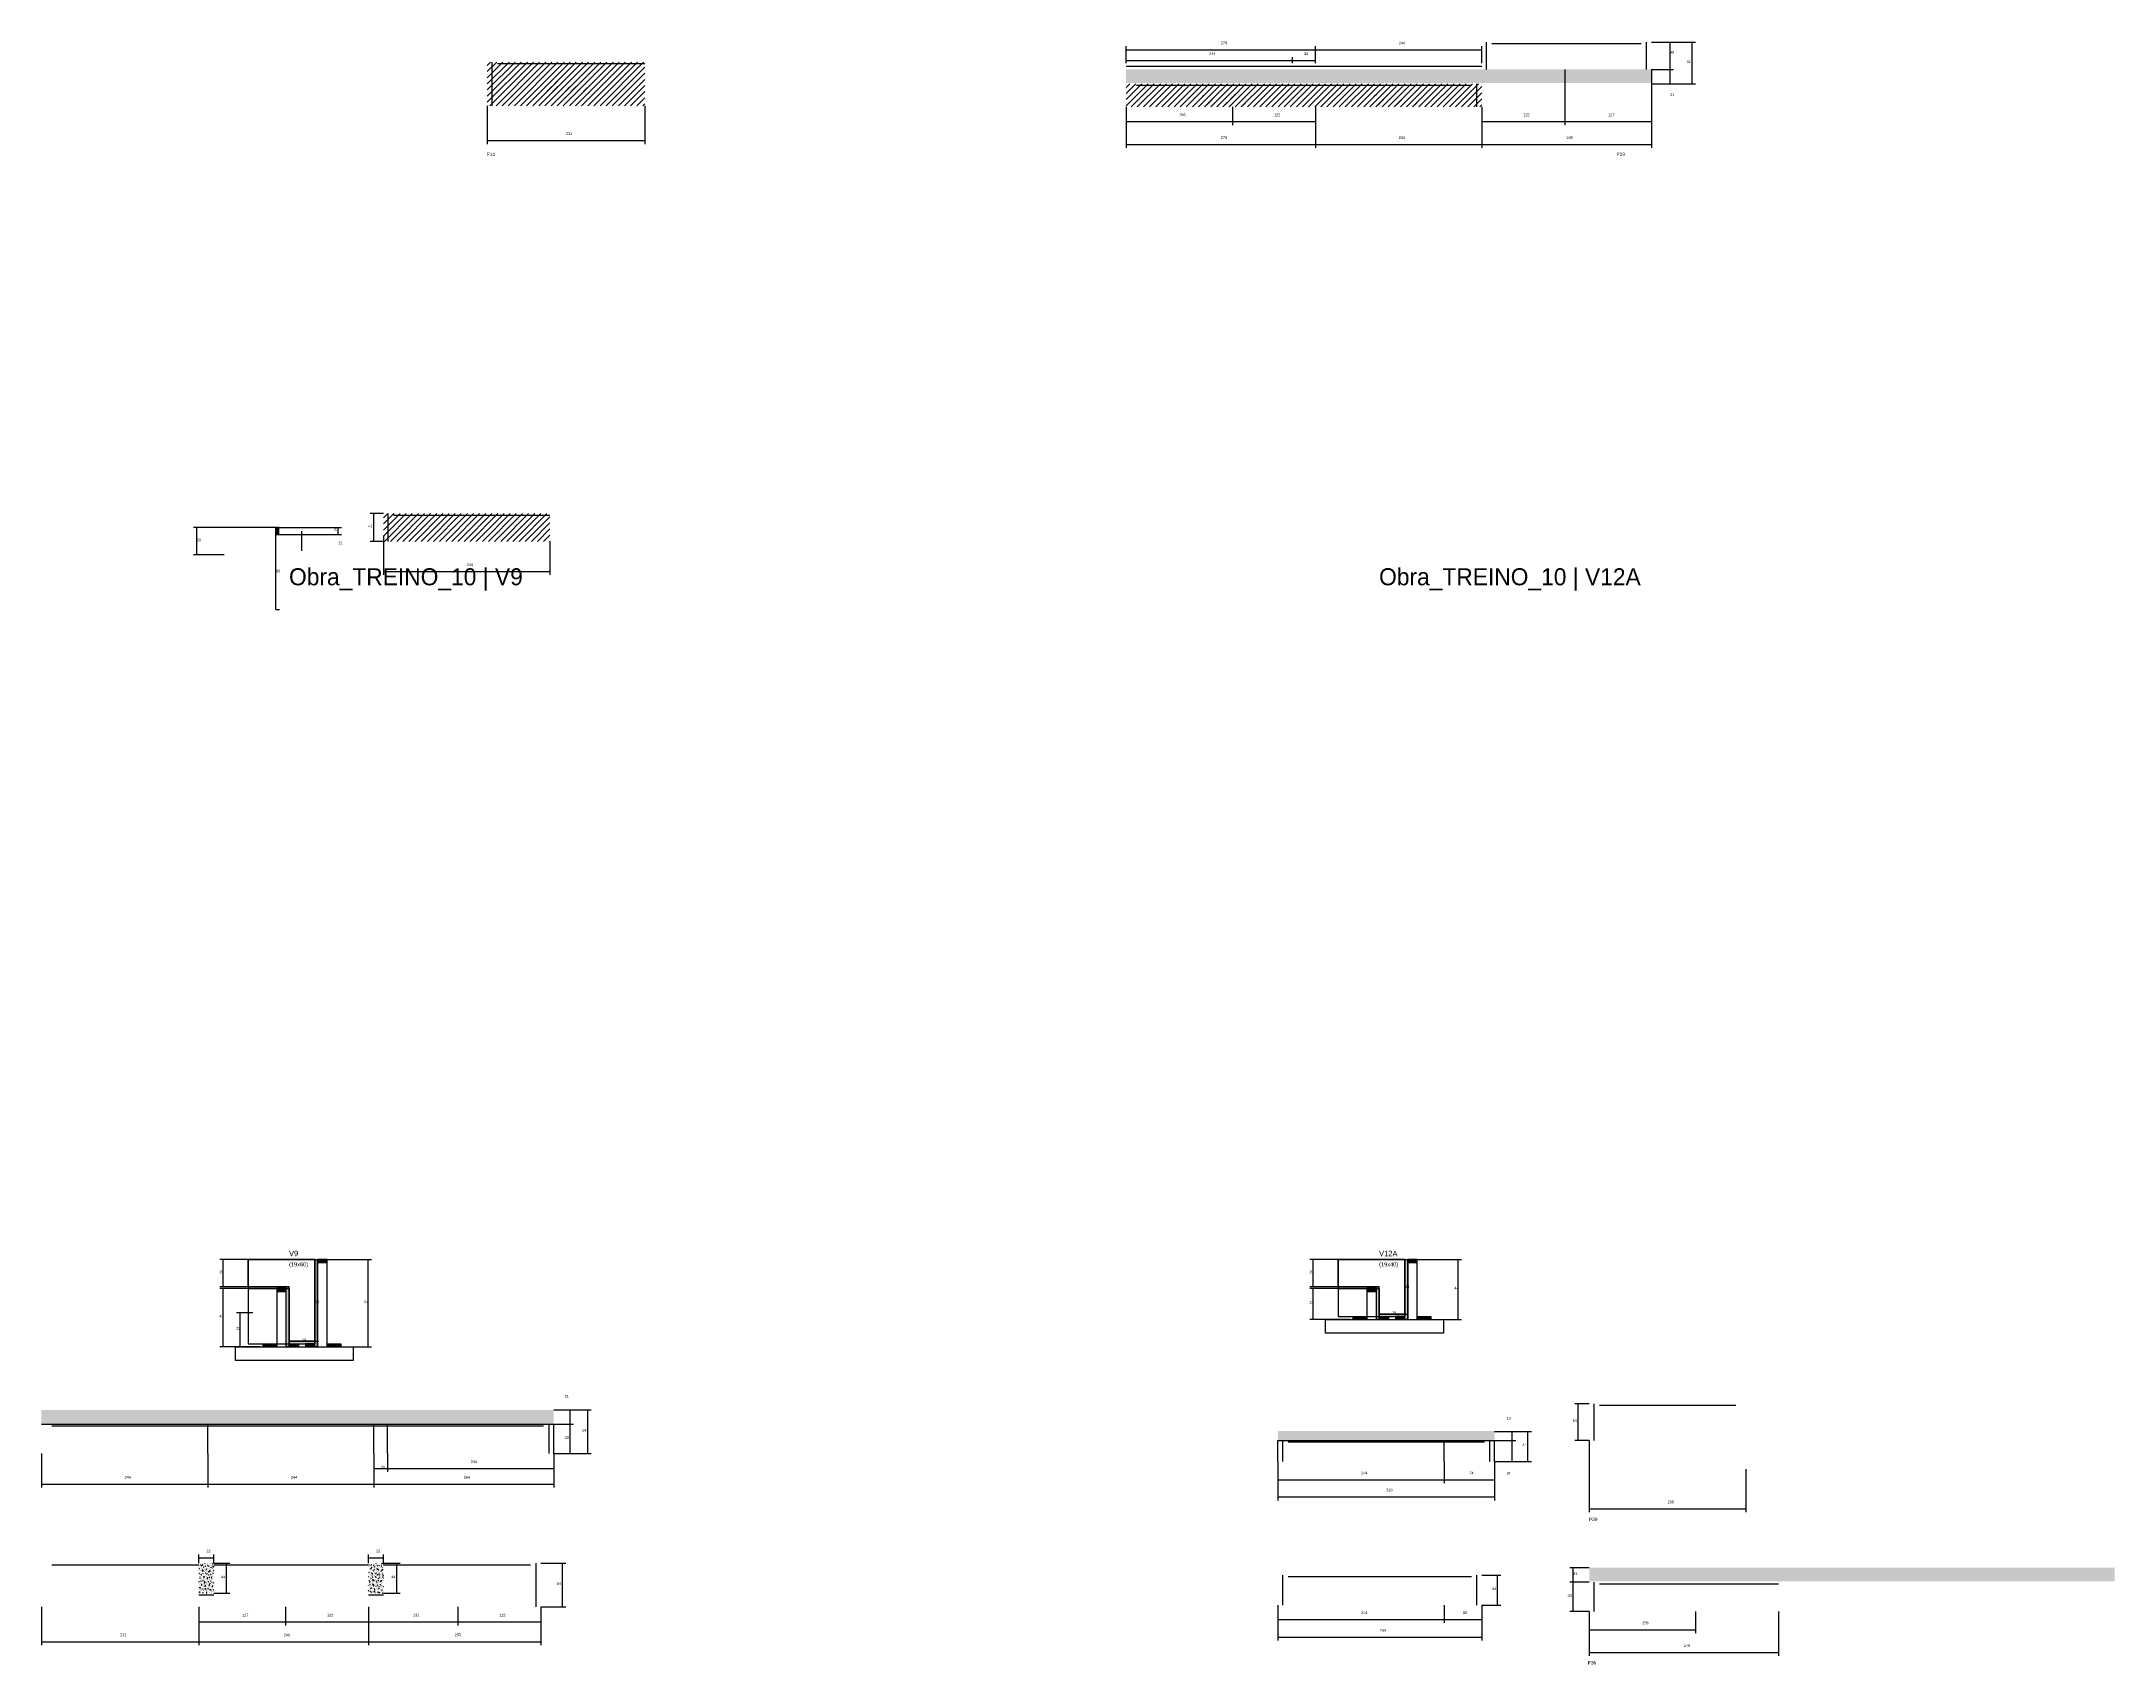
# Model space of a CAD drawing. Header units: metres. Extents: x -65046 to 21926, y -45195 to 1016.
# Drawn here: x -363 to 2680, y -22595 to -20212 of the extents above; entities that cross this region are included whole.
import ezdxf

# ---------------------------------------------------------------- set-up
doc = ezdxf.new("R2010")
doc.units = ezdxf.units.M
for name, color, linetype in [('CONCRETO', 251, 'Continuous'), ('COTA', 241, 'Continuous'), ('Hachura', 253, 'Continuous'), ('LABEL_ID', 3, 'Continuous'), ('Madeira', 126, 'Continuous'), ('NOMENCLATURA', 7, 'Continuous'), ('Painéis', 200, 'Continuous'), ('SARR_2.2x7', 40, 'Continuous'), ('SARR_EDITAR', 141, 'Continuous'), ('Texto Seção', 7, 'Continuous')]:
    doc.layers.add(name, color=color, linetype=linetype)

msp = doc.modelspace()

# ---------------------------------------------------------------- hatches: boundary and pattern name
at = {"layer": 'COTA'}
h = msp.add_hatch(dxfattribs=at)
h.set_pattern_fill('AR-CONC', scale=0.03)
h.paths.add_polyline_path([(1228.7, -20252.5), (1228.7, -20272.5), (1228.7, -20272.5), (1999.7, -20272.5), (1999.7, -20272.5), (1999.7, -20252.5), (1999.7, -20252.5), (1228.7, -20252.5)])
h = msp.add_hatch(dxfattribs=at)
h.set_pattern_fill('AR-CONC', scale=0.03)
h.paths.add_polyline_path([(-363.4, -22220.6), (-363.4, -22242.6), (388.6, -22242.6), (388.6, -22220.6)])
h = msp.add_hatch(dxfattribs=at)
h.set_pattern_fill('AR-CONC', scale=0.03)
h.paths.add_polyline_path([(1451.6, -22251.5), (1451.6, -22265.5), (1769.6, -22265.5), (1769.6, -22251.5)])
h = msp.add_hatch(dxfattribs=at)
h.set_pattern_fill('AR-CONC', scale=0.03)
h.paths.add_polyline_path([(-132.4, -22445.9), (-110.4, -22445.9), (-110.4, -22489.9), (-132.4, -22489.9), (-132.4, -22489.9)])
h = msp.add_hatch(dxfattribs=at)
h.set_pattern_fill('AR-CONC', scale=0.03)
h.paths.add_polyline_path([(116.6, -22489.9), (138.6, -22489.9), (138.6, -22445.9), (116.6, -22445.9)])
h = msp.add_hatch(dxfattribs=at)
h.set_pattern_fill('AR-CONC', scale=0.03)
h.paths.add_polyline_path([(1908.5, -22452.5), (1908.5, -22472.5), (1908.5, -22472.5), (2679.5, -22472.5), (2679.5, -22472.5), (2679.5, -22452.5), (2679.5, -22452.5), (1908.5, -22452.5)])
at = {"layer": 'Hachura'}
h = msp.add_hatch(dxfattribs=at)
h.set_pattern_fill('ANSI31', scale=2)
h.paths.add_polyline_path([(522, -20241.9), (291, -20241.9), (291, -20305.9), (522, -20305.9), (522, -20285.9)])
h = msp.add_hatch(dxfattribs=at)
h.set_pattern_fill('ANSI31', scale=2)
h.paths.add_polyline_path([(372.2, -20285.2), (439.8, -20285.2), (439.8, -20285.2), (445.3, -20269.2), (445.3, -20269.2), (377.7, -20269.2), (377.7, -20269.2), (372.2, -20285.2)])
h = msp.add_hatch(dxfattribs=at)
h.set_pattern_fill('ANSI31', scale=2)
h.paths.add_polyline_path([(1384.7, -20273.7), (1228.7, -20273.7), (1228.7, -20307.5), (1384.7, -20307.5)])
h = msp.add_hatch(dxfattribs=at)
h.set_pattern_fill('ANSI31', scale=2)
h.paths.add_polyline_path([(1336.9, -20304.4), (1404.6, -20304.4), (1404.6, -20304.4), (1410.1, -20288.4), (1410.1, -20288.4), (1342.4, -20288.4), (1342.4, -20288.4), (1336.9, -20304.4)])
h = msp.add_hatch(dxfattribs=at)
h.set_pattern_fill('ANSI31', scale=2)
h.paths.add_polyline_path([(1506.7, -20273.7), (1384.7, -20273.7), (1384.7, -20307.5), (1506.7, -20307.5)])
h = msp.add_hatch(dxfattribs=at)
h.set_pattern_fill('ANSI31', scale=2)
h.paths.add_polyline_path([(1750.7, -20273.7), (1506.7, -20273.7), (1506.7, -20307.5), (1750.7, -20307.5)])
h = msp.add_hatch(dxfattribs=at)
h.set_pattern_fill('ANSI31', scale=2)
h.paths.add_polyline_path([(1588.7, -20304.4), (1656.3, -20304.4), (1656.3, -20304.4), (1661.8, -20288.4), (1661.8, -20288.4), (1594.2, -20288.4), (1594.2, -20288.4), (1588.7, -20304.4)])
h = msp.add_hatch(dxfattribs=at)
h.set_pattern_fill('ANSI31', scale=2)
h.paths.add_polyline_path([(382.8, -20945.5), (382.8, -20904.7), (138.8, -20904.7), (138.8, -20945.5)])
h = msp.add_hatch(color=8, dxfattribs=at)
h.dxf.hatch_style = 1
h.paths.add_polyline_path([(-15.2, -20925.4), (-19.2, -20925.4), (-19.2, -20925.4), (-19.2, -20935.4), (-19.2, -20935.4), (-15.2, -20935.4), (-15.2, -20935.4), (-15.2, -20925.4)])
h = msp.add_hatch(color=8, dxfattribs=at)
h.dxf.hatch_style = 1
h.paths.add_polyline_path([(38, -22000), (42, -22000), (42, -22000), (42, -22128), (42, -22128), (38, -22128), (38, -22128), (38, -22000)])
h = msp.add_hatch(dxfattribs=at)
h.set_pattern_fill('ANSI31', scale=0.5)
h.paths.add_polyline_path([(56, -22004.4), (56, -22000), (56, -22000), (42, -22000), (42, -22000), (42, -22004.4), (42, -22004.4), (56, -22004.4)])
h = msp.add_hatch(color=8, dxfattribs=at)
h.dxf.hatch_style = 1
h.paths.add_polyline_path([(1638, -22000), (1642, -22000), (1642, -22000), (1642, -22088), (1642, -22088), (1638, -22088), (1638, -22088), (1638, -22000)])
h = msp.add_hatch(dxfattribs=at)
h.set_pattern_fill('ANSI31', scale=0.5)
h.paths.add_polyline_path([(1656, -22004.4), (1656, -22000), (1656, -22000), (1642, -22000), (1642, -22000), (1642, -22004.4), (1642, -22004.4), (1656, -22004.4)])
h = msp.add_hatch(color=8, dxfattribs=at)
h.dxf.hatch_style = 1
h.paths.add_polyline_path([(0, -22042.4), (0, -22040), (0, -22040), (-60, -22040), (-60, -22040), (-60, -22042.4), (-60, -22042.4), (0, -22042.4)])
h = msp.add_hatch(dxfattribs=at)
h.set_pattern_fill('ANSI31', scale=0.5)
h.paths.add_polyline_path([(-4, -22046.8), (-4, -22042.4), (-4, -22042.4), (-18, -22042.4), (-18, -22042.4), (-18, -22046.8), (-18, -22046.8), (-4, -22046.8)])
h = msp.add_hatch(color=8, dxfattribs=at)
h.dxf.hatch_style = 1
h.paths.add_polyline_path([(-4, -22042.4), (0, -22042.4), (0, -22042.4), (0, -22128), (0, -22128), (-4, -22128), (-4, -22128), (-4, -22042.4)])
h = msp.add_hatch(color=8, dxfattribs=at)
h.dxf.hatch_style = 1
h.paths.add_polyline_path([(1600, -22042.4), (1600, -22040), (1600, -22040), (1540, -22040), (1540, -22040), (1540, -22042.4), (1540, -22042.4), (1600, -22042.4)])
h = msp.add_hatch(dxfattribs=at)
h.set_pattern_fill('ANSI31', scale=0.5)
h.paths.add_polyline_path([(1596, -22046.8), (1596, -22042.4), (1596, -22042.4), (1582, -22042.4), (1582, -22042.4), (1582, -22046.8), (1582, -22046.8), (1596, -22046.8)])
h = msp.add_hatch(color=8, dxfattribs=at)
h.dxf.hatch_style = 1
h.paths.add_polyline_path([(1596, -22042.4), (1600, -22042.4), (1600, -22042.4), (1600, -22088), (1600, -22088), (1596, -22088), (1596, -22088), (1596, -22042.4)])
h = msp.add_hatch(dxfattribs=at)
h.set_pattern_fill('ANSI31', scale=0.5)
h.paths.add_polyline_path([(1562, -22088), (1562, -22083.6), (1562, -22083.6), (1582, -22083.6), (1582, -22083.6), (1582, -22088), (1582, -22088), (1562, -22088)])
h = msp.add_hatch(color=8, dxfattribs=at)
h.dxf.hatch_style = 1
h.paths.add_polyline_path([(1638, -22083.6), (1638, -22080), (1638, -22080), (1600, -22080), (1600, -22080), (1600, -22083.6), (1600, -22083.6), (1638, -22083.6)])
h = msp.add_hatch(dxfattribs=at)
h.set_pattern_fill('ANSI31', scale=0.5)
h.paths.add_polyline_path([(1600, -22088), (1600, -22083.6), (1600, -22083.6), (1614, -22083.6), (1614, -22083.6), (1614, -22088), (1614, -22088), (1600, -22088)])
h = msp.add_hatch(dxfattribs=at)
h.set_pattern_fill('ANSI31', scale=0.5)
h.paths.add_polyline_path([(1638, -22088), (1638, -22083.6), (1638, -22083.6), (1624, -22083.6), (1624, -22083.6), (1624, -22088), (1624, -22088), (1638, -22088)])
h = msp.add_hatch(dxfattribs=at)
h.set_pattern_fill('ANSI31', scale=0.5)
h.paths.add_polyline_path([(1656, -22088), (1656, -22083.6), (1656, -22083.6), (1676, -22083.6), (1676, -22083.6), (1676, -22088), (1676, -22088), (1656, -22088)])
h = msp.add_hatch(color=8, dxfattribs=at)
h.dxf.hatch_style = 1
h.paths.add_polyline_path([(38, -22123.6), (38, -22120), (38, -22120), (0, -22120), (0, -22120), (0, -22123.6), (0, -22123.6), (38, -22123.6)])
h = msp.add_hatch(dxfattribs=at)
h.set_pattern_fill('ANSI31', scale=0.5)
h.paths.add_polyline_path([(-38, -22128), (-38, -22123.6), (-38, -22123.6), (-18, -22123.6), (-18, -22123.6), (-18, -22128), (-18, -22128), (-38, -22128)])
h = msp.add_hatch(dxfattribs=at)
h.set_pattern_fill('ANSI31', scale=0.5)
h.paths.add_polyline_path([(0, -22128), (0, -22123.6), (0, -22123.6), (14, -22123.6), (14, -22123.6), (14, -22128), (14, -22128), (0, -22128)])
h = msp.add_hatch(dxfattribs=at)
h.set_pattern_fill('ANSI31', scale=0.5)
h.paths.add_polyline_path([(38, -22128), (38, -22123.6), (38, -22123.6), (24, -22123.6), (24, -22123.6), (24, -22128), (24, -22128), (38, -22128)])
h = msp.add_hatch(dxfattribs=at)
h.set_pattern_fill('ANSI31', scale=0.5)
h.paths.add_polyline_path([(56, -22128), (56, -22123.6), (56, -22123.6), (76, -22123.6), (76, -22123.6), (76, -22128), (76, -22128), (56, -22128)])

# ---------------------------------------------------------------- linework, layer by layer
at = {"layer": 'CONCRETO'}
msp.add_lwpolyline([(-19.2, -20935.4), (-19.2, -20925.4), (-19.2, -20925.4), (-19.2, -20925.4), (-57.2, -20925.4), (-95.2, -20925.4)], dxfattribs=at)
for points in [[(0, -22040), (-60, -22040), (-60, -22000), (0, -22000), (0, -22000), (38, -22000), (38, -22123.6), (38, -22123.6), (38, -22120), (0, -22120)], [(-60, -22123.6), (38, -22123.6), (38, -22000), (-60, -22000)], [(1600, -22040), (1540, -22040), (1540, -22000), (1600, -22000), (1600, -22000), (1638, -22000), (1638, -22083.6), (1638, -22083.6), (1638, -22080), (1600, -22080)], [(1540, -22083.6), (1638, -22083.6), (1638, -22000), (1540, -22000)]]:
    msp.add_lwpolyline(points, close=True, dxfattribs=at)
at = {"layer": 'COTA'}
for p, q in [((1228.7, -20243.3), (1228.7, -20218.7)), ((1228.7, -20223.7), (1506.7, -20223.7)), ((1228.7, -20243.5), (1228.7, -20234.7)), ((1472.7, -20243.5), (1472.7, -20234.7)), ((1472.7, -20243.5), (1472.7, -20234.7)), ((1506.7, -20243.3), (1506.7, -20218.7)), ((1506.7, -20243.3), (1506.7, -20218.7)), ((1506.7, -20223.7), (1750.7, -20223.7)), ((1506.7, -20243.5), (1506.7, -20234.7)), ((1750.7, -20243.5), (1750.7, -20218.7)), ((1999.7, -20212.5), (2032.2, -20212.5)), ((1999.7, -20212.5), (2064.5, -20212.5)), ((2027.2, -20252.5), (2027.2, -20212.5)), ((2059.5, -20273.7), (2059.5, -20212.5)), ((1228.7, -20239.7), (1472.7, -20239.7)), ((1472.7, -20239.7), (1506.7, -20239.7)), ((1872.7, -20252.5), (1872.7, -20334.3)), ((1872.7, -20252.5), (1872.7, -20334.3)), ((1999.7, -20252.5), (2032.2, -20252.5)), ((1999.7, -20252.5), (2032.2, -20252.5)), ((1999.7, -20252.5), (1999.7, -20334.3)), ((2027.2, -20273.7), (2027.2, -20252.5)), ((1999.7, -20273.7), (1999.7, -20367.7)), ((1999.7, -20273.7), (2032.2, -20273.7)), ((1999.7, -20273.7), (2064.5, -20273.7)), ((291, -20305.9), (291, -20362.2)), ((522, -20305.9), (522, -20362.2)), ((1228.7, -20307.5), (1228.7, -20367.7)), ((1228.7, -20307.5), (1228.7, -20334.3)), ((1384.7, -20307.5), (1384.7, -20334.3)), ((1384.7, -20307.5), (1384.7, -20334.3)), ((1506.7, -20307.5), (1506.7, -20367.7)), ((1506.7, -20307.5), (1506.7, -20334.3)), ((1506.7, -20307.5), (1506.7, -20367.7)), ((1750.7, -20307.5), (1750.7, -20367.7)), ((1750.7, -20307.5), (1750.7, -20367.7)), ((1750.7, -20307.5), (1750.7, -20334.3)), ((1228.7, -20329.3), (1384.7, -20329.3)), ((1384.7, -20329.3), (1506.7, -20329.3)), ((1750.7, -20329.3), (1872.7, -20329.3)), ((1872.7, -20329.3), (1999.7, -20329.3)), ((291, -20357.2), (522, -20357.2)), ((1228.7, -20362.7), (1506.7, -20362.7)), ((1506.7, -20362.7), (1750.7, -20362.7)), ((1750.7, -20362.7), (1999.7, -20362.7)), ((138.8, -20904.7), (119.3, -20904.7)), ((124.3, -20945.5), (124.3, -20904.7)), ((-95.2, -20925.4), (-140.1, -20925.4)), ((-135.1, -20965.4), (-135.1, -20925.4)), ((-19.2, -21045.4), (-19.2, -20925.4)), ((-19.2, -20925.4), (-14.2, -20925.4)), ((-15.2, -20925.4), (77.2, -20925.4)), ((-15.2, -20935.4), (-15.2, -20930.4)), ((18.8, -20959.4), (18.8, -20930.4)), ((72.2, -20935.4), (72.2, -20925.4)), ((-95.2, -20965.4), (-140.1, -20965.4)), ((-15.2, -20935.4), (18.8, -20935.4)), ((-15.2, -20935.4), (77.2, -20935.4)), ((138.8, -20945.5), (119.3, -20945.5)), ((138.8, -20937.2), (138.8, -20994.7)), ((382.8, -20945.5), (382.8, -20994.7)), ((138.8, -20989.7), (382.8, -20989.7)), ((-19.2, -21045.4), (-14.2, -21045.4)), ((-60, -22000), (-101.7, -22000)), ((-96.7, -22040), (-96.7, -22000)), ((0, -22000), (43, -22000)), ((38, -22120), (38, -22000)), ((56, -22000), (121, -22000)), ((116, -22128), (116, -22000)), ((1540, -22000), (1498.3, -22000)), ((1503.3, -22040), (1503.3, -22000)), ((1600, -22000), (1643, -22000)), ((1638, -22080), (1638, -22000)), ((1656, -22000), (1721, -22000)), ((1716, -22088), (1716, -22000)), ((-60, -22040), (-101.7, -22040)), ((-60, -22042.4), (-101.7, -22042.4)), ((-96.7, -22128), (-96.7, -22042.4)), ((1540, -22040), (1498.3, -22040)), ((1540, -22042.4), (1498.3, -22042.4)), ((1503.3, -22088), (1503.3, -22042.4)), ((-53.3, -22078), (-76.9, -22078)), ((-71.9, -22128), (-71.9, -22078)), ((1557.6, -22088), (1498.3, -22088)), ((1600, -22088), (1600, -22075)), ((1600, -22080), (1643, -22080)), ((1600, -22080), (1638, -22080)), ((1638, -22088), (1638, -22075)), ((1656, -22088), (1721, -22088)), ((0, -22128), (0, -22115)), ((0, -22120), (43, -22120)), ((0, -22120), (38, -22120)), ((38, -22128), (38, -22115)), ((-42.4, -22128), (-101.7, -22128)), ((-53.3, -22128), (-76.9, -22128)), ((56, -22128), (121, -22128)), ((1908.5, -22211.6), (1887.3, -22211.6)), ((1892.3, -22265.6), (1892.3, -22211.6)), ((388.6, -22220.6), (443.6, -22220.6)), ((388.6, -22220.6), (417.6, -22220.6)), ((388.6, -22241.8), (417.6, -22241.8)), ((388.6, -22241.8), (417.6, -22241.8)), ((412.6, -22241.8), (412.6, -22220.6)), ((412.6, -22284.6), (412.6, -22241.8)), ((438.6, -22284.6), (438.6, -22220.6)), ((1769.6, -22252.3), (1823.5, -22252.3)), ((1769.6, -22252.3), (1800.5, -22252.3)), ((1769.6, -22265.5), (1800.5, -22265.5)), ((1769.6, -22265.5), (1800.5, -22265.5)), ((1795.5, -22265.5), (1795.5, -22252.3)), ((1795.5, -22296.3), (1795.5, -22265.5)), ((1818.5, -22296.3), (1818.5, -22252.3)), ((1908.5, -22265.6), (1887.3, -22265.6)), ((1908.5, -22265.6), (1908.5, -22370.9)), ((-363.4, -22284.6), (-363.4, -22334.8)), ((-119.4, -22284.6), (-119.4, -22334.8)), ((-119.4, -22284.6), (-119.4, -22334.8)), ((124.6, -22284.6), (124.6, -22334.8)), ((124.6, -22284.6), (124.6, -22334.8)), ((124.6, -22284.6), (124.6, -22311.8)), ((144.6, -22284.6), (144.6, -22311.8)), ((144.6, -22284.6), (144.6, -22311.8)), ((388.6, -22284.6), (388.6, -22334.8)), ((388.6, -22284.6), (388.6, -22311.8)), ((388.6, -22284.6), (417.6, -22284.6)), ((388.6, -22284.6), (443.6, -22284.6)), ((1451.6, -22296.3), (1451.6, -22353.5)), ((1451.6, -22296.3), (1451.6, -22328.3)), ((1695.6, -22296.3), (1695.6, -22328.3)), ((1695.6, -22296.3), (1695.6, -22328.3)), ((1769.6, -22296.3), (1769.6, -22353.5)), ((1769.6, -22296.3), (1823.5, -22296.3)), ((1769.6, -22296.3), (1769.6, -22328.3)), ((1769.6, -22296.3), (1800.5, -22296.3)), ((-363.4, -22329.8), (-119.4, -22329.8)), ((-119.4, -22329.8), (124.6, -22329.8)), ((124.6, -22306.8), (144.6, -22306.8)), ((124.6, -22329.8), (388.6, -22329.8)), ((144.6, -22306.8), (388.6, -22306.8)), ((1451.6, -22323.3), (1695.6, -22323.3)), ((1695.6, -22323.3), (1769.6, -22323.3)), ((2138.5, -22307.6), (2138.5, -22370.9)), ((1451.6, -22348.5), (1769.6, -22348.5)), ((1908.5, -22365.9), (2138.5, -22365.9)), ((-132.4, -22445.9), (-132.4, -22433)), ((-132.4, -22438), (-110.4, -22438)), ((-110.4, -22445.9), (-110.4, -22433)), ((-110.4, -22445.9), (-86.8, -22445.9)), ((-91.8, -22489.9), (-91.8, -22445.9)), ((116.6, -22445.9), (116.6, -22433)), ((116.6, -22438), (138.6, -22438)), ((138.6, -22445.9), (138.6, -22433)), ((138.6, -22445.9), (163.1, -22445.9)), ((158.1, -22489.9), (158.1, -22445.9)), ((369.6, -22445.9), (406.3, -22445.9)), ((401.3, -22509.9), (401.3, -22445.9)), ((1908.5, -22452.5), (1879.9, -22452.5)), ((1884.9, -22473.7), (1884.9, -22452.5)), ((1750.6, -22463.2), (1778.8, -22463.2)), ((1773.8, -22507.2), (1773.8, -22463.2)), ((1908.5, -22473.7), (1879.9, -22473.7)), ((1908.5, -22473.7), (1879.9, -22473.7)), ((1884.9, -22516.5), (1884.9, -22473.7)), ((-363.4, -22509.9), (-363.4, -22566.2)), ((-132.4, -22509.9), (-132.4, -22566.2)), ((-132.4, -22509.9), (-132.4, -22566.2)), ((-132.4, -22509.9), (-132.4, -22537.1)), ((-110.4, -22489.9), (-86.8, -22489.9)), ((-5.4, -22509.9), (-5.4, -22537.1)), ((-5.4, -22509.9), (-5.4, -22537.1)), ((116.6, -22509.9), (116.6, -22566.2)), ((116.6, -22509.9), (116.6, -22566.2)), ((116.6, -22509.9), (116.6, -22537.1)), ((116.6, -22509.9), (116.6, -22537.1)), ((138.6, -22489.9), (163.1, -22489.9)), ((247.6, -22509.9), (247.6, -22537.1)), ((247.6, -22509.9), (247.6, -22537.1)), ((369.6, -22509.9), (369.6, -22566.2)), ((369.6, -22509.9), (369.6, -22537.1)), ((369.6, -22509.9), (406.3, -22509.9)), ((1451.6, -22507.2), (1451.6, -22559.5)), ((1451.6, -22507.2), (1451.6, -22533.5)), ((1695.6, -22507.2), (1695.6, -22533.5)), ((1695.6, -22507.2), (1695.6, -22533.5)), ((1750.6, -22507.2), (1750.6, -22559.5)), ((1750.6, -22507.2), (1778.8, -22507.2)), ((1750.6, -22507.2), (1750.6, -22533.5)), ((1908.5, -22516.5), (1879.9, -22516.5)), ((1908.5, -22516.5), (1908.5, -22581.8)), ((1908.5, -22516.5), (1908.5, -22548.4)), ((2064.5, -22516.5), (2064.5, -22548.4)), ((2186.5, -22516.5), (2186.5, -22581.8)), ((-132.4, -22532.1), (-5.4, -22532.1)), ((-5.4, -22532.1), (116.6, -22532.1)), ((116.6, -22532.1), (247.6, -22532.1)), ((247.6, -22532.1), (369.6, -22532.1)), ((1451.6, -22528.5), (1695.6, -22528.5)), ((1695.6, -22528.5), (1750.6, -22528.5)), ((1908.5, -22543.4), (2064.5, -22543.4)), ((-363.4, -22561.2), (-132.4, -22561.2)), ((-132.4, -22561.2), (116.6, -22561.2)), ((116.6, -22561.2), (369.6, -22561.2)), ((1451.6, -22554.5), (1750.6, -22554.5)), ((1908.5, -22576.8), (2186.5, -22576.8))]:
    msp.add_line(p, q, dxfattribs=at)
at = {"layer": 'Madeira'}
for points in [[(56, -22004.4), (56, -22000), (42, -22000), (42, -22004.4)], [(56, -22000), (42, -22000), (42, -22128), (56, -22128)], [(1656, -22004.4), (1656, -22000), (1642, -22000), (1642, -22004.4)], [(1656, -22000), (1642, -22000), (1642, -22088), (1656, -22088)], [(-4, -22046.8), (-4, -22042.4), (-18, -22042.4), (-18, -22046.8)], [(-4, -22042.4), (-18, -22042.4), (-18, -22128), (-4, -22128)], [(1596, -22046.8), (1596, -22042.4), (1582, -22042.4), (1582, -22046.8)], [(1596, -22042.4), (1582, -22042.4), (1582, -22088), (1596, -22088)], [(1694.4, -22108), (1521.4, -22108), (1521.4, -22088), (1694.4, -22088)], [(1562, -22088), (1562, -22083.6), (1582, -22083.6), (1582, -22088)], [(1600, -22088), (1600, -22083.6), (1614, -22083.6), (1614, -22088)], [(1638, -22088), (1638, -22083.6), (1624, -22083.6), (1624, -22088)], [(1656, -22088), (1656, -22083.6), (1676, -22083.6), (1676, -22088)], [(94.3, -22148), (-78.6, -22148), (-78.6, -22128), (94.3, -22128)], [(-38, -22128), (-38, -22123.6), (-18, -22123.6), (-18, -22128)], [(0, -22128), (0, -22123.6), (14, -22123.6), (14, -22128)], [(38, -22128), (38, -22123.6), (24, -22123.6), (24, -22128)], [(56, -22128), (56, -22123.6), (76, -22123.6), (76, -22128)]]:
    msp.add_lwpolyline(points, close=True, dxfattribs=at)
at = {"layer": 'Painéis'}
for p, q in [((42, -22128), (42, -22000)), ((1642, -22088), (1642, -22000)), ((-60, -22040), (0, -22040)), ((0, -22128), (0, -22042.4)), ((1540, -22040), (1600, -22040)), ((1600, -22088), (1600, -22042.4)), ((1600, -22080), (1638, -22080)), ((1600, -22083.6), (1600, -22080)), ((1638, -22083.6), (1638, -22080)), ((0, -22120), (38, -22120)), ((0, -22123.6), (0, -22120)), ((38, -22123.6), (38, -22120)), ((-363.4, -22241.8), (388.6, -22241.8)), ((-119.4, -22284.6), (-119.4, -22241.8)), ((124.6, -22284.6), (124.6, -22241.8)), ((144.6, -22284.6), (144.6, -22241.8)), ((388.6, -22284.6), (388.6, -22241.8)), ((1451.6, -22265.5), (1769.6, -22265.5)), ((1451.6, -22296.3), (1451.6, -22265.5)), ((1695.6, -22296.3), (1695.6, -22265.5)), ((1769.6, -22296.3), (1769.6, -22265.5))]:
    msp.add_line(p, q, dxfattribs=at)
for points in [[(-15.2, -20925.4), (-19.2, -20925.4), (-19.2, -20935.4), (-15.2, -20935.4)], [(38, -22000), (42, -22000), (42, -22128), (38, -22128)], [(1638, -22000), (1642, -22000), (1642, -22088), (1638, -22088)], [(0, -22042.4), (0, -22040), (-60, -22040), (-60, -22042.4)], [(-4, -22042.4), (0, -22042.4), (0, -22128), (-4, -22128)], [(1600, -22042.4), (1600, -22040), (1540, -22040), (1540, -22042.4)], [(1596, -22042.4), (1600, -22042.4), (1600, -22088), (1596, -22088)], [(1638, -22083.6), (1638, -22080), (1600, -22080), (1600, -22083.6)], [(38, -22123.6), (38, -22120), (0, -22120), (0, -22123.6)]]:
    msp.add_lwpolyline(points, close=True, dxfattribs=at)
at = {"layer": 'SARR_2.2x7'}
for p, q in [((1757.7, -20252.5), (1757.7, -20212.5)), ((1765.7, -20214.7), (1984.7, -20214.7)), ((1992.7, -20252.5), (1992.7, -20212.5)), ((298, -20305.9), (298, -20241.9)), ((306, -20244.1), (522, -20244.1)), ((1243.7, -20275.9), (1506.7, -20275.9)), ((1506.7, -20275.9), (1735.7, -20275.9)), ((1743.7, -20307.5), (1743.7, -20273.7)), ((145.7, -20945.5), (145.7, -20904.7)), ((153.7, -20906.9), (153.7, -20904.7)), ((153.7, -20906.9), (382.8, -20906.9)), ((1915.5, -22265.6), (1915.5, -22211.6)), ((381.6, -22284.6), (381.6, -22241.8)), ((1923.5, -22213.8), (2123.5, -22213.8)), ((-348.4, -22244), (-119.4, -22244)), ((-119.4, -22244), (124.6, -22244)), ((124.6, -22244), (373.6, -22244)), ((1458.6, -22296.3), (1458.6, -22265.5)), ((1466.6, -22267.7), (1754.6, -22267.7)), ((1762.6, -22296.3), (1762.6, -22265.5)), ((-348.4, -22448.1), (-132.4, -22448.1)), ((-110.4, -22448.1), (116.6, -22448.1)), ((138.6, -22448.1), (354.6, -22448.1)), ((362.6, -22509.9), (362.6, -22445.9)), ((1458.6, -22507.2), (1458.6, -22463.2)), ((1466.6, -22465.4), (1695.6, -22465.4)), ((1695.6, -22465.4), (1735.6, -22465.4)), ((1743.6, -22507.2), (1743.6, -22463.2)), ((1915.5, -22516.5), (1915.5, -22473.7)), ((1923.5, -22475.9), (2186.5, -22475.9)), ((-132.4, -22492.1), (-110.4, -22492.1)), ((116.6, -22492.1), (138.6, -22492.1))]:
    msp.add_line(p, q, dxfattribs=at)
at = {"layer": 'SARR_EDITAR'}
for p, q in [((1228.7, -20248), (1506.7, -20248)), ((1506.7, -20248), (1750.7, -20248))]:
    msp.add_line(p, q, dxfattribs=at)

# ---------------------------------------------------------------- texts
at = {"layer": 'COTA'}
for s, p in [('244', (1350.7, -20231.6)), ('278', (1367.7, -20215.6)), ('34', (1489.7, -20231.5)), ('244', (1628.7, -20215.7)), ('40', (2027.2, -20229.5)), ('61', (2051.4, -20243.1)), ('21', (2027.2, -20291.6)), ('156', (1306.7, -20321.2)), ('122', (1445.7, -20321.3)), ('122', (1811.7, -20321.3)), ('127', (1936.2, -20321.3)), ('231', (406.5, -20348.9)), ('278', (1367.7, -20354.6)), ('244', (1628.7, -20354.6)), ('249', (1875.2, -20354.6)), ('5', (66.7, -20930.4)), ('41', (116.2, -20925.1)), ('20', (-135.1, -20945.4)), ('12', (72.2, -20950)), ('60', (-19.2, -20991)), ('244', (260.8, -20981.6)), ('20', (-102.2, -22020)), ('20', (1497.8, -22020)), ('60', (38, -22064)), ('64', (110.5, -22064)), ('40', (1638, -22041.8)), ('44', (1710.5, -22044)), ('43', (-102.2, -22085.2)), ('23', (1497.8, -22065.2)), ('19', (1619, -22080)), ('25', (-77.4, -22103)), ('19', (19, -22120)), ('21', (404.6, -22202.7)), ('13', (1787.3, -22235)), ('54', (1884.2, -22238.6)), ('43', (404.5, -22263.2)), ('64', (430.5, -22252.6)), ('44', (1810.4, -22274.3)), ('20', (134.6, -22306.8)), ('244', (266.6, -22298.7)), ('244', (-241.4, -22321.7)), ('244', (2.6, -22321.7)), ('264', (256.6, -22321.7)), ('244', (1573.6, -22315.3)), ('74', (1732.6, -22315.3)), ('31', (1787.3, -22316)), ('318', (1610.6, -22340.2)), ('230', (2023.5, -22357.7)), ('22', (-121.4, -22430)), ('22', (127.6, -22430)), ('44', (-99.8, -22467.9)), ('44', (150, -22467.9)), ('64', (393.2, -22477.9)), ('44', (1765.8, -22485.2)), ('21', (1884.9, -22463.1)), ('244', (1573.6, -22520.4)), ('55', (1723.1, -22520.4)), ('43', (1876.8, -22495.1)), ('127', (-68.9, -22524.1)), ('122', (55.6, -22524.1)), ('131', (182.1, -22523.9)), ('122', (308.6, -22524.1)), ('299', (1601.1, -22546.5)), ('156', (1986.5, -22535.3)), ('231', (-247.9, -22552.9)), ('249', (-7.9, -22553.1)), ('253', (243.1, -22552.9)), ('278', (2047.5, -22568.7))]:
    msp.add_text(s, height=4, dxfattribs=at).set_placement(p)
at = {"layer": 'LABEL_ID'}
for s, p in [('Obra_TREINO_10 | V9', (0, -21010)), ('Obra_TREINO_10 | V12A', (1600, -21010))]:
    msp.add_text(s, height=25, dxfattribs=at).set_placement(p)
at = {"layer": 'NOMENCLATURA'}
for s, p in [('P14', (290, -20379.7)), ('P29', (1948.6, -20379.8)), ('P29', (1908.2, -22383.9)), ('P36', (1906.3, -22594.5))]:
    msp.add_text(s, height=5, dxfattribs=at).set_placement(p)
at = {"layer": 'Texto Seção'}
for s, height, p in [('V9', 8, (0, -21995)), ('V12A', 8, (1600, -21995)), ('(19x60)', 6, (0, -22010)), ('(19x40)', 6, (1600, -22010))]:
    msp.add_text(s, height=height, dxfattribs=at).set_placement(p)

doc.saveas('drawing.dxf')
